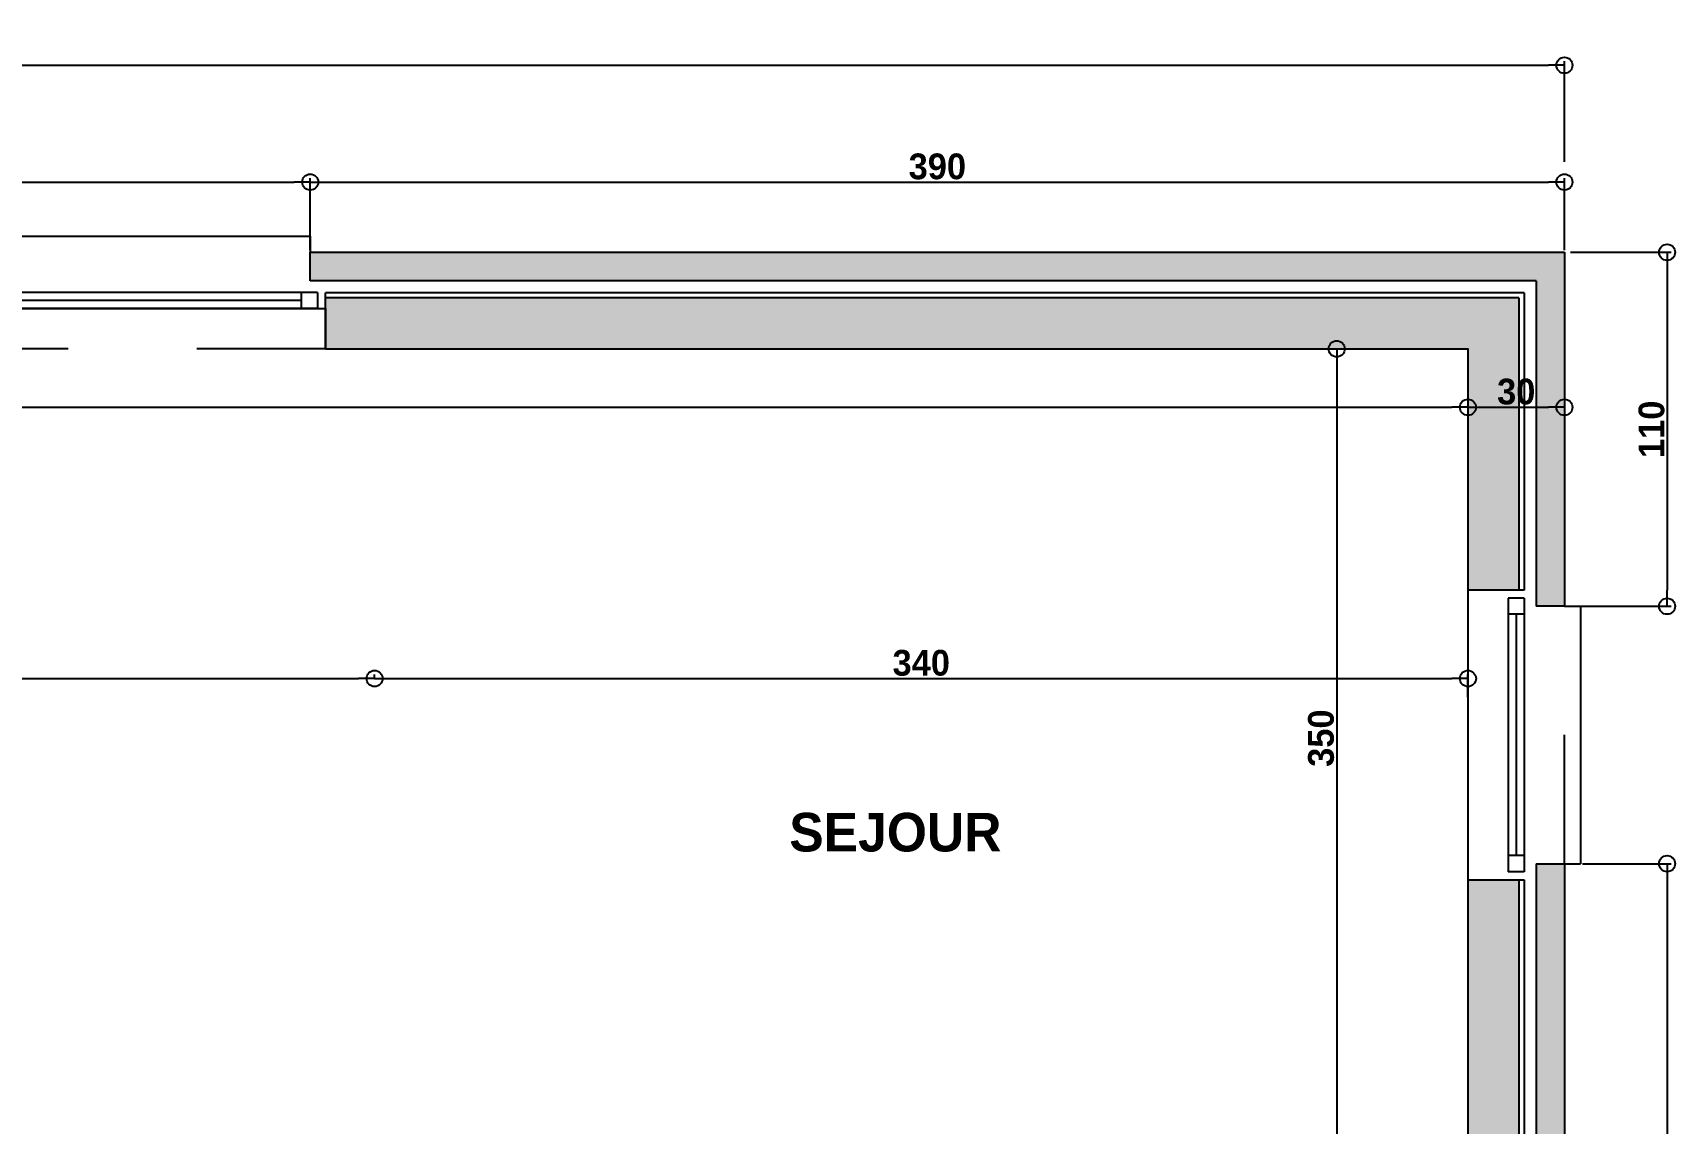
# Model space of a CAD drawing. Extents: x 242 to 1399, y 194 to 1100.
# Drawn here: x 888 to 1399, y 761 to 1100 of the extents above; entities that cross this region are included whole.
import ezdxf

# ---------------------------------------------------------------- set-up
doc = ezdxf.new("R2010")
doc.units = 0
doc.header["$LTSCALE"] = 5
doc.header["$MEASUREMENT"] = 0
doc.linetypes.add('TRAIT_4', pattern=[20, 10, -10])
doc.layers.get('0').update_dxf_attribs({"linetype": 'CONTINUOUS'})
doc.layers.get('Defpoints').update_dxf_attribs({"linetype": 'CONTINUOUS'})
for name, color, linetype in [('BLANC', 7, 'CONTINUOUS'), ('COTES', 1, 'CONTINUOUS'), ('COULEUR 8', 8, 'CONTINUOUS'), ('CYAN', 4, 'CONTINUOUS'), ('JAUNE', 2, 'CONTINUOUS'), ('ROUGE', 1, 'CONTINUOUS'), ('TEXTE', 1, 'CONTINUOUS')]:
    doc.layers.add(name, color=color, linetype=linetype)
doc.layers.add('SURFACE', color=5, linetype='CONTINUOUS', plot=False)
doc.styles.add('CENTURY GOTHIC', font='GOTHIC.TTF')
doc.styles.add('Century Gothic Gras', font='GOTHICB.TTF')
doc.dimstyles.new('1-50', dxfattribs={"dimtxt": 8, "dimasz": 5, "dimexe": 1.25, "dimexo": 0.625, "dimtad": 1, "dimdec": 0, "dimtxsty": 'Century Gothic Gras', "dimblk": 'ORIGIN', "dimcen": 5, "dimclrd": 8, "dimclre": 5, "dimclrt": 6, "dimadec": 0, "dimazin": 0, "dimtfac": 1, "dimtdec": 0, "dimtmove": 0, "dimatfit": 3, "dimfxl": 0, "dimarcsym": 0})

# ---------------------------------------------------------------- blocks, each defined once
blk = doc.blocks.new('_Origin')
at = {"color": 0, "linetype": 'Continuous', "lineweight": -2}
blk.add_line((0, 0), (-1, 0), dxfattribs=at)
blk.add_circle((0, 0), 0.5, dxfattribs=at)
blk = doc.blocks.new('*D112')
at = {"layer": 'COTES', "color": 5, "lineweight": -2}
for p, q in [((284.54, 1060.08), (284.54, 1091.33)), ((1364.54, 1060.08), (1364.54, 1091.33))]:
    blk.add_line(p, q, dxfattribs=at)
at = {"layer": 'COTES', "color": 8, "lineweight": -2}
blk.add_line((289.54, 1090.08), (1359.54, 1090.08), dxfattribs=at)
at = {"layer": 'Defpoints', "color": 0}
for p in [(1364.54, 1090.08), (284.54, 1043.8), (1364.54, 1031.95)]:
    blk.add_point(p, dxfattribs=at)
at = {"layer": 'COTES', "color": 8, "lineweight": -2, "xscale": 5, "yscale": 5, "zscale": 5, "rotation": 180}
blk.add_blockref('_Origin', (284.54, 1090.08), dxfattribs=at)
at = {"layer": 'COTES', "color": 8, "lineweight": -2, "xscale": 5, "yscale": 5, "zscale": 5}
blk.add_blockref('_Origin', (1364.54, 1090.08), dxfattribs=at)
at = {"layer": 'COTES', "color": 6, "insert": (824.54, 1094.9), "char_height": 8, "attachment_point": 5, "style": 'Century Gothic Gras'}
blk.add_mtext('1080', dxfattribs=at)
blk = doc.blocks.new('*D89')
at = {"layer": 'COTES', "color": 5, "lineweight": -2}
for p, q in [((1287.58, 1001.95), (1294.96, 1001.95)), ((1287.58, 651.49), (1294.96, 651.49))]:
    blk.add_line(p, q, dxfattribs=at)
at = {"layer": 'COTES', "color": 8, "lineweight": -2}
blk.add_line((1293.71, 996.95), (1293.71, 656.49), dxfattribs=at)
at = {"layer": 'Defpoints', "color": 0}
for p in [(1286.95, 1001.95), (1286.95, 651.49), (1293.71, 651.49)]:
    blk.add_point(p, dxfattribs=at)
at = {"layer": 'COTES', "color": 8, "lineweight": -2, "xscale": 5, "yscale": 5, "zscale": 5}
for p, rotation in [((1293.71, 1001.95), 90), ((1293.71, 651.49), 270)]:
    blk.add_blockref('_Origin', p, dxfattribs=dict(at, rotation=rotation))
at = {"layer": 'COTES', "color": 6, "insert": (1288.88, 880.97), "char_height": 8, "attachment_point": 5, "rotation": 90, "style": 'Century Gothic Gras'}
blk.add_mtext('350', dxfattribs=at)
blk = doc.blocks.new('*D125')
at = {"layer": 'COTES', "color": 5, "lineweight": -2}
for p, q in [((1366.46, 1031.95), (1397.71, 1031.95)), ((1366.46, 921.95), (1397.71, 921.95))]:
    blk.add_line(p, q, dxfattribs=at)
at = {"layer": 'COTES', "color": 8, "lineweight": -2}
blk.add_line((1396.46, 1026.95), (1396.46, 926.95), dxfattribs=at)
at = {"layer": 'Defpoints', "color": 0}
for p in [(1364.54, 1031.95), (1364.54, 921.95), (1396.46, 921.95)]:
    blk.add_point(p, dxfattribs=at)
at = {"layer": 'COTES', "color": 8, "lineweight": -2, "xscale": 5, "yscale": 5, "zscale": 5}
for p, rotation in [((1396.46, 1031.95), 90), ((1396.46, 921.95), 270)]:
    blk.add_blockref('_Origin', p, dxfattribs=dict(at, rotation=rotation))
at = {"layer": 'COTES', "color": 6, "insert": (1391.64, 976.95), "char_height": 8, "attachment_point": 5, "rotation": 90, "style": 'Century Gothic Gras'}
blk.add_mtext('110', dxfattribs=at)
blk = doc.blocks.new('*D127')
at = {"layer": 'COTES', "color": 5, "lineweight": -2}
for p, q in [((1370.16, 841.95), (1397.71, 841.95)), ((1366.46, 511.95), (1397.71, 511.95))]:
    blk.add_line(p, q, dxfattribs=at)
at = {"layer": 'COTES', "color": 8, "lineweight": -2}
blk.add_line((1396.46, 836.95), (1396.46, 516.95), dxfattribs=at)
at = {"layer": 'Defpoints', "color": 0}
for p in [(1369.54, 841.95), (1364.54, 511.95), (1396.46, 511.95)]:
    blk.add_point(p, dxfattribs=at)
at = {"layer": 'COTES', "color": 8, "lineweight": -2, "xscale": 5, "yscale": 5, "zscale": 5}
for p, rotation in [((1396.46, 841.95), 90), ((1396.46, 511.95), 270)]:
    blk.add_blockref('_Origin', p, dxfattribs=dict(at, rotation=rotation))
at = {"layer": 'COTES', "color": 6, "insert": (1391.64, 676.95), "char_height": 8, "attachment_point": 5, "rotation": 90, "style": 'Century Gothic Gras'}
blk.add_mtext('330', dxfattribs=at)
blk = doc.blocks.new('*D96')
at = {"layer": 'COTES', "color": 5, "lineweight": -2}
for p, q in [((684.54, 1032.58), (684.54, 1055.02)), ((974.54, 1032.58), (974.54, 1055.02))]:
    blk.add_line(p, q, dxfattribs=at)
at = {"layer": 'COTES', "color": 8, "lineweight": -2}
blk.add_line((689.54, 1053.77), (969.54, 1053.77), dxfattribs=at)
at = {"layer": 'Defpoints', "color": 0}
for p in [(974.54, 1053.77), (684.54, 1031.95), (974.54, 1031.95)]:
    blk.add_point(p, dxfattribs=at)
at = {"layer": 'COTES', "color": 8, "lineweight": -2, "xscale": 5, "yscale": 5, "zscale": 5, "rotation": 180}
blk.add_blockref('_Origin', (684.54, 1053.77), dxfattribs=at)
at = {"layer": 'COTES', "color": 8, "lineweight": -2, "xscale": 5, "yscale": 5, "zscale": 5}
blk.add_blockref('_Origin', (974.54, 1053.77), dxfattribs=at)
at = {"layer": 'COTES', "color": 6, "insert": (829.54, 1059.23), "char_height": 8, "attachment_point": 5, "style": 'Century Gothic Gras'}
blk.add_mtext('290/210', dxfattribs=at)
blk = doc.blocks.new('*D136')
at = {"layer": 'COTES', "color": 5, "lineweight": -2}
for p, q in [((314.54, 1001.33), (314.54, 982.54)), ((1334.54, 1001.33), (1334.54, 982.54))]:
    blk.add_line(p, q, dxfattribs=at)
at = {"layer": 'COTES', "color": 8, "lineweight": -2}
blk.add_line((319.54, 983.79), (1329.54, 983.79), dxfattribs=at)
at = {"layer": 'Defpoints', "color": 0}
for p in [(314.54, 1001.95), (1334.54, 1001.95), (1334.54, 983.79)]:
    blk.add_point(p, dxfattribs=at)
at = {"layer": 'COTES', "color": 8, "lineweight": -2, "xscale": 5, "yscale": 5, "zscale": 5, "rotation": 180}
blk.add_blockref('_Origin', (314.54, 983.79), dxfattribs=at)
at = {"layer": 'COTES', "color": 8, "lineweight": -2, "xscale": 5, "yscale": 5, "zscale": 5}
blk.add_blockref('_Origin', (1334.54, 983.79), dxfattribs=at)
at = {"layer": 'COTES', "color": 6, "insert": (824.54, 988.62), "char_height": 8, "attachment_point": 5, "style": 'Century Gothic Gras'}
blk.add_mtext('1020', dxfattribs=at)
blk = doc.blocks.new('*D137')
at = {"layer": 'COTES', "color": 5, "lineweight": -2}
for p, q in [((1334.54, 1001.33), (1334.54, 982.54)), ((1364.54, 990.94), (1364.54, 982.54))]:
    blk.add_line(p, q, dxfattribs=at)
at = {"layer": 'COTES', "color": 8, "lineweight": -2}
blk.add_line((1339.54, 983.79), (1359.54, 983.79), dxfattribs=at)
at = {"layer": 'Defpoints', "color": 0}
for p in [(1334.54, 1001.95), (1364.54, 991.56), (1364.54, 983.79)]:
    blk.add_point(p, dxfattribs=at)
at = {"layer": 'COTES', "color": 8, "lineweight": -2, "xscale": 5, "yscale": 5, "zscale": 5, "rotation": 180}
blk.add_blockref('_Origin', (1334.54, 983.79), dxfattribs=at)
at = {"layer": 'COTES', "color": 8, "lineweight": -2, "xscale": 5, "yscale": 5, "zscale": 5}
blk.add_blockref('_Origin', (1364.54, 983.79), dxfattribs=at)
at = {"layer": 'COTES', "color": 6, "insert": (1349.54, 988.62), "char_height": 8, "attachment_point": 5, "style": 'Century Gothic Gras'}
blk.add_mtext('30', dxfattribs=at)
blk = doc.blocks.new('*D108')
at = {"layer": 'COTES', "color": 5, "lineweight": -2}
for p, q in [((654.54, 899.5), (654.54, 900.75)), ((994.54, 899.5), (994.54, 900.75))]:
    blk.add_line(p, q, dxfattribs=at)
at = {"layer": 'COTES', "color": 8, "lineweight": -2}
blk.add_line((659.54, 899.5), (989.54, 899.5), dxfattribs=at)
at = {"layer": 'Defpoints', "color": 0}
for p in [(654.54, 899.5), (994.54, 899.5), (994.54, 899.5)]:
    blk.add_point(p, dxfattribs=at)
at = {"layer": 'COTES', "color": 8, "lineweight": -2, "xscale": 5, "yscale": 5, "zscale": 5, "rotation": 180}
blk.add_blockref('_Origin', (654.54, 899.5), dxfattribs=at)
at = {"layer": 'COTES', "color": 8, "lineweight": -2, "xscale": 5, "yscale": 5, "zscale": 5}
blk.add_blockref('_Origin', (994.54, 899.5), dxfattribs=at)
at = {"layer": 'COTES', "color": 6, "insert": (824.54, 904.33), "char_height": 8, "attachment_point": 5, "style": 'Century Gothic Gras'}
blk.add_mtext('340', dxfattribs=at)
blk = doc.blocks.new('*D150')
at = {"layer": 'COTES', "color": 5, "lineweight": -2}
for p, q in [((974.54, 1032.58), (974.54, 1055.02)), ((1364.54, 1032.58), (1364.54, 1055.02))]:
    blk.add_line(p, q, dxfattribs=at)
at = {"layer": 'COTES', "color": 8, "lineweight": -2}
blk.add_line((979.54, 1053.77), (1359.54, 1053.77), dxfattribs=at)
at = {"layer": 'Defpoints', "color": 0}
for p in [(1364.54, 1053.77), (974.54, 1031.95), (1364.54, 1031.95)]:
    blk.add_point(p, dxfattribs=at)
at = {"layer": 'COTES', "color": 8, "lineweight": -2, "xscale": 5, "yscale": 5, "zscale": 5, "rotation": 180}
blk.add_blockref('_Origin', (974.54, 1053.77), dxfattribs=at)
at = {"layer": 'COTES', "color": 8, "lineweight": -2, "xscale": 5, "yscale": 5, "zscale": 5}
blk.add_blockref('_Origin', (1364.54, 1053.77), dxfattribs=at)
at = {"layer": 'COTES', "color": 6, "insert": (1169.54, 1058.6), "char_height": 8, "attachment_point": 5, "style": 'Century Gothic Gras'}
blk.add_mtext('390', dxfattribs=at)
blk = doc.blocks.new('*D153')
at = {"layer": 'COULEUR 8', "color": 5, "lineweight": -2}
for p, q in [((994.54, 899.5), (994.54, 900.75)), ((1334.54, 893.72), (1334.54, 900.75))]:
    blk.add_line(p, q, dxfattribs=at)
at = {"layer": 'COULEUR 8', "color": 8, "lineweight": -2}
blk.add_line((999.54, 899.5), (1329.54, 899.5), dxfattribs=at)
at = {"layer": 'Defpoints', "color": 0}
for p in [(994.54, 899.5), (1334.54, 899.5), (1334.54, 893.1)]:
    blk.add_point(p, dxfattribs=at)
at = {"layer": 'COULEUR 8', "color": 8, "lineweight": -2, "xscale": 5, "yscale": 5, "zscale": 5, "rotation": 180}
blk.add_blockref('_Origin', (994.54, 899.5), dxfattribs=at)
at = {"layer": 'COULEUR 8', "color": 8, "lineweight": -2, "xscale": 5, "yscale": 5, "zscale": 5}
blk.add_blockref('_Origin', (1334.54, 899.5), dxfattribs=at)
at = {"layer": 'COULEUR 8', "color": 6, "insert": (1164.54, 904.33), "char_height": 8, "attachment_point": 5, "style": 'Century Gothic Gras'}
blk.add_mtext('340', dxfattribs=at)

msp = doc.modelspace()

# ---------------------------------------------------------------- hatches: boundary and pattern name
for points in [[(1364.54, 1031.95), (974.54, 1031.95), (974.54, 1023.11), (1355.7, 1023.11), (1355.7, 921.95), (1364.54, 921.95)], [(1364.54, 841.95), (1355.7, 841.95), (1355.7, 511.95), (1364.54, 511.95)]]:
    msp.add_hatch(color=254).paths.add_polyline_path(points)
at = {"layer": 'COULEUR 8'}
h = msp.add_hatch(color=253, dxfattribs=at)
h.paths.add_polyline_path([(994.54, 1017.81), (994.54, 1001.95), (1334.54, 1001.95), (1334.54, 926.95), (1350.4, 926.95), (1350.4, 1017.81)])
h.paths.add_polyline_path([(994.54, 1017.81), (979.26, 1017.81), (979.26, 1001.95), (994.54, 1001.95)])
h.paths.add_polyline_path([(1341.62, 994.82), (1357.46, 994.82), (1357.46, 982.42), (1341.62, 982.42)], flags=9)
h = msp.add_hatch(color=253, dxfattribs=at)
h.paths.add_polyline_path([(994.54, 336.1), (994.54, 351.95), (945.14, 351.95), (926.14, 351.95), (889.54, 351.95), (889.54, 336.1)])
h.paths.add_polyline_path([(994.54, 351.95), (994.54, 336.1), (1169.54, 336.1), (1169.54, 351.95)])
h.paths.add_polyline_path([(1259.54, 351.95), (1259.54, 336.1), (1350.4, 336.1), (1350.4, 426.95), (1334.54, 426.95), (1334.54, 351.95)])
h.paths.add_polyline_path([(1334.54, 516.95), (1350.4, 516.95), (1350.4, 836.95), (1334.54, 836.95)])

# ---------------------------------------------------------------- linework, layer by layer
at = {"layer": 'BLANC'}
for p, q in [((974.54, 1031.95), (1364.54, 1031.95)), ((974.54, 1023.11), (974.54, 1031.95)), ((1364.54, 1031.95), (1364.54, 921.95)), ((979.26, 1001.95), (979.26, 1019.39)), ((979.26, 1001.95), (1334.54, 1001.95)), ((1334.54, 1001.95), (1334.54, 926.95)), ((1351.98, 926.95), (1334.54, 926.95)), ((1364.54, 921.95), (1355.7, 921.95)), ((1355.7, 841.95), (1364.54, 841.95)), ((1364.54, 841.95), (1364.54, 511.95)), ((1334.54, 836.95), (1334.54, 516.95)), ((1334.54, 836.95), (1351.98, 836.95))]:
    msp.add_line(p, q, dxfattribs=at)
at = {"layer": 'COULEUR 8'}
for p, q in [((1355.7, 1023.11), (974.54, 1023.11)), ((1355.7, 1023.11), (1355.7, 921.95)), ((1351.98, 1019.39), (979.26, 1019.39)), ((1350.4, 1017.81), (979.26, 1017.81)), ((1350.4, 1017.81), (1350.4, 926.95)), ((1351.98, 1019.39), (1351.98, 926.95)), ((1355.7, 841.95), (1355.7, 511.95)), ((1350.4, 836.95), (1350.4, 516.95)), ((1351.98, 836.95), (1351.98, 516.95))]:
    msp.add_line(p, q, dxfattribs=at)
at = {"layer": 'COULEUR 8', "linetype": 'TRAIT_4', "ltscale": 0.8}
for p, q in [((979.26, 1001.95), (679.18, 1001.95)), ((1334.54, 926.95), (1334.54, 836.95)), ((1364.54, 841.95), (1364.54, 921.95))]:
    msp.add_line(p, q, dxfattribs=at)
at = {"layer": 'CYAN'}
for p, q in [((971.76, 1016.95), (686.68, 1016.95)), ((1349.54, 919.45), (1349.54, 844.45))]:
    msp.add_line(p, q, dxfattribs=at)
at = {"layer": 'JAUNE'}
for p, q in [((976.76, 1019.45), (681.68, 1019.45)), ((971.76, 1019.45), (971.76, 1014.45)), ((976.76, 1019.45), (976.76, 1014.45)), ((976.76, 1014.45), (681.68, 1014.45)), ((1347.04, 924.45), (1347.04, 839.45)), ((1352.04, 924.45), (1347.04, 924.45)), ((1352.04, 924.45), (1352.04, 839.45)), ((1352.04, 919.45), (1347.04, 919.45)), ((1352.04, 844.45), (1347.04, 844.45)), ((1352.04, 839.45), (1347.04, 839.45))]:
    msp.add_line(p, q, dxfattribs=at)
at = {"layer": 'ROUGE'}
for p, q in [((684.54, 1036.95), (974.54, 1036.95)), ((974.54, 1036.95), (974.54, 1031.95)), ((1364.54, 921.95), (1369.54, 921.95)), ((1369.54, 921.95), (1369.54, 841.95)), ((1364.54, 841.95), (1369.54, 841.95))]:
    msp.add_line(p, q, dxfattribs=at)
at = {"layer": 'SURFACE'}
msp.add_lwpolyline([(314.54, 1001.95), (679.18, 1001.95), (679.18, 1014.45), (979.26, 1014.45), (979.26, 1001.95), (1334.54, 1001.95), (1334.54, 651.49), (926.14, 651.49), (926.14, 563.99), (534.54, 563.99), (534.54, 699.72), (314.54, 699.72), (314.54, 1001.95)], dxfattribs=at)

# ---------------------------------------------------------------- texts
at = {"layer": 'TEXTE', "color": 6, "insert": (1156.49, 851.66), "char_height": 10, "width": 455, "attachment_point": 5, "style": 'CENTURY GOTHIC'}
msp.add_mtext('{\\fCentury Gothic|b1|i0|c0|p34;\\H1.2x;\\C3;SEJOUR}', dxfattribs=at)

# ---------------------------------------------------------------- dimensions: what is measured, and where the dimension line sits
at = {"layer": 'COTES'}
for base, p1, p2, picture, middle in [((1364.54, 1090.08), (284.54, 1043.8), (1364.54, 1031.95), '*D112', (824.54, 1094.9)), ((1364.54, 1053.77), (974.54, 1031.95), (1364.54, 1031.95), '*D150', (1169.54, 1058.6)), ((994.54, 899.5), (654.54, 899.5), (994.54, 899.5), '*D108', (824.54, 904.33))]:
    dim = msp.add_linear_dim(base=base, p1=p1, p2=p2, dimstyle='1-50', dxfattribs=at)
    dim.commit()
    dim.dimension.update_dxf_attribs({"geometry": picture, "text_midpoint": middle})
dim = msp.add_linear_dim(base=(974.54, 1053.77), p1=(684.54, 1031.95), p2=(974.54, 1031.95), text='<>/210', dimstyle='1-50', dxfattribs=at)
dim.commit()
dim.dimension.update_dxf_attribs({"geometry": '*D96', "text_midpoint": (829.54, 1059.23)})
dim = msp.add_linear_dim(base=(1396.46, 921.95), p1=(1364.54, 1031.95), p2=(1364.54, 921.95), angle=90, dimstyle='1-50', dxfattribs=at)
dim.commit()
dim.dimension.update_dxf_attribs({"geometry": '*D125', "text_midpoint": (1391.64, 976.95)})
for base, p1, p2, picture, middle in [((1334.54, 983.79), (314.54, 1001.95), (1334.54, 1001.95), '*D136', (824.54, 988.62)), ((1364.54, 983.79), (1334.54, 1001.95), (1364.54, 991.56), '*D137', (1349.54, 988.62))]:
    dim = msp.add_linear_dim(base=base, p1=p1, p2=p2, dimstyle='1-50', override={"dimtmove": 1}, dxfattribs=at)
    dim.commit()
    dim.dimension.update_dxf_attribs({"geometry": picture, "text_midpoint": middle})
dim = msp.add_linear_dim(base=(1293.71, 651.49), p1=(1286.95, 1001.95), p2=(1286.95, 651.49), angle=90, dimstyle='1-50', dxfattribs=at)
dim.commit()
dim.dimension.update_dxf_attribs({"geometry": '*D89', "text_midpoint": (1293.71, 880.97), "dimtype": 160})
dim = msp.add_linear_dim(base=(1396.46, 511.95), p1=(1369.54, 841.95), p2=(1364.54, 511.95), angle=90, dimstyle='1-50', override={"dimtmove": 1}, dxfattribs=at)
dim.commit()
dim.dimension.update_dxf_attribs({"geometry": '*D127', "text_midpoint": (1391.64, 676.95)})
at = {"layer": 'COULEUR 8'}
dim = msp.add_linear_dim(base=(1334.54, 899.5), p1=(994.54, 899.5), p2=(1334.54, 893.1), dimstyle='1-50', override={"dimtmove": 1}, dxfattribs=at)
dim.commit()
dim.dimension.update_dxf_attribs({"geometry": '*D153', "text_midpoint": (1164.54, 904.33)})

doc.saveas('drawing.dxf')
